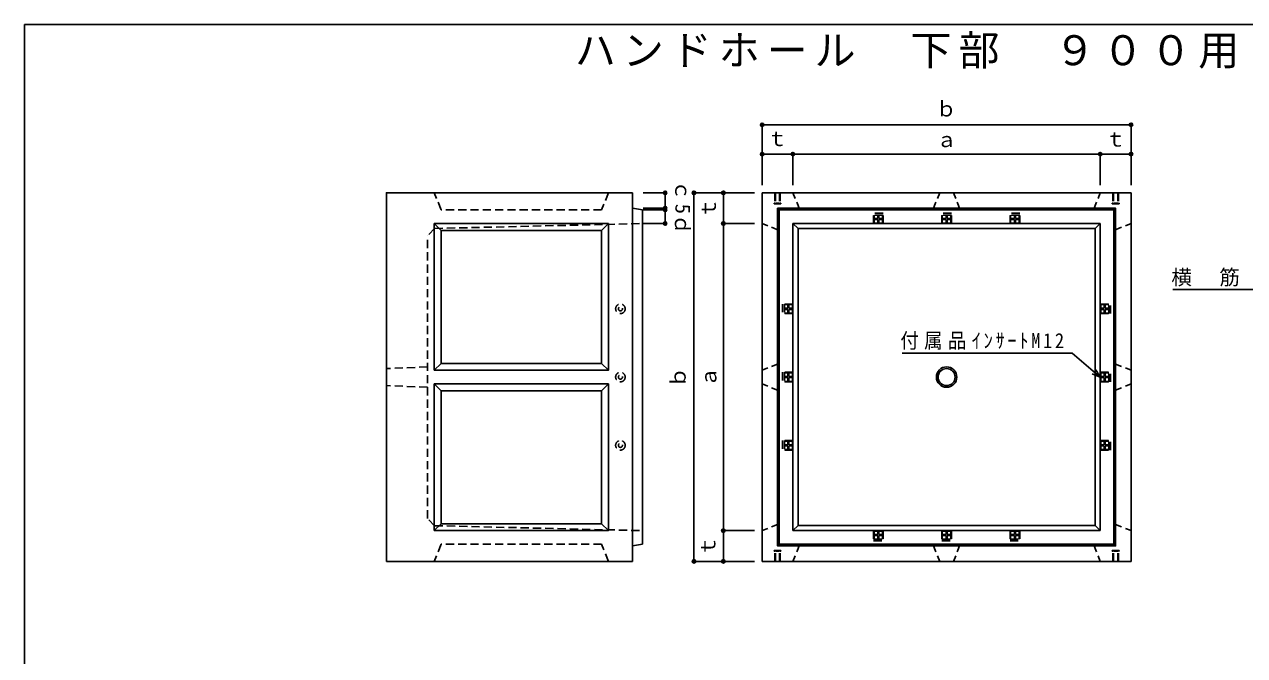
# Model space of a CAD drawing. Units: millimetres at full size, sheet at 1:20; details may follow other scales. Extents: x -2700 to 2700, y -1900 to 1800.
# Drawn here: x -2700 to 873, y -50 to 1800 of the extents above; entities that cross this region are included whole.
import ezdxf
from ezdxf.enums import TextEntityAlignment as Align

# ---------------------------------------------------------------- set-up
doc = ezdxf.new("R2010")
doc.units = ezdxf.units.MM
doc.header["$LTSCALE"] = 20
doc.header["$PDMODE"] = 32
doc.header["$PDSIZE"] = 10
doc.linetypes.add('DASHED1', pattern=[1.8, 1.2, -0.6])
for name, color, linetype in [('0-1', 7, 'DASHED1'), ('0-3', 7, 'Continuous'), ('F-0', 2, 'Continuous')]:
    doc.layers.add(name, color=color, linetype=linetype)
doc.styles.add('ＭＳ ゴシック', font='')
doc.styles.get('ＭＳ ゴシック').set_extended_font_data('MS Gothic')

msp = doc.modelspace()

# ---------------------------------------------------------------- linework, layer by layer
at = {"layer": '0-1'}
for p, q in [((-1480, 1256.32), (-1500, 1306.32)), ((-503, 1306.32), (-503, 1276.32)), ((-487, 1306.32), (-487, 1276.32)), ((-430, 1256.33), (-450, 1306.32)), ((-40, 1256.33), (-20, 1306.33)), ((40, 1256.33), (20, 1306.33)), ((430, 1256.33), (450, 1306.32)), ((487, 1306.33), (487, 1276.33)), ((503, 1306.33), (503, 1276.33)), ((-505, 1276.32), (-505, 1274.32)), ((-505, 1276.32), (-503, 1276.32)), ((-505, 1274.32), (-495, 1274.32)), ((-485, 1274.32), (-495, 1274.32)), ((-485, 1276.32), (-487, 1276.32)), ((-485, 1276.32), (-485, 1274.32)), ((485, 1276.33), (485, 1274.33)), ((485, 1276.33), (487, 1276.33)), ((485, 1274.33), (495, 1274.33)), ((505, 1274.33), (495, 1274.33)), ((505, 1276.33), (503, 1276.33)), ((505, 1276.33), (505, 1274.33)), ((-1499.04, 1201.82), (-890, 1216.32)), ((-490, 1196.32), (-540, 1216.32)), ((-186, 1246.32), (-214, 1246.32)), ((-214, 1216.32), (-214, 1246.32)), ((-186, 1241.32), (-214, 1241.32)), ((-186, 1217.82), (-214, 1217.82)), ((-201.5, 1228.07), (-212.5, 1228.07)), ((-212.5, 1217.82), (-212.5, 1228.07)), ((-201.5, 1231.07), (-201.5, 1241.32)), ((-201.5, 1217.82), (-201.5, 1228.07)), ((-198.5, 1231.07), (-198.5, 1241.32)), ((-187.5, 1231.07), (-198.5, 1231.07)), ((-198.5, 1217.82), (-198.5, 1228.07)), ((-187.5, 1231.07), (-187.5, 1241.32)), ((-186, 1216.32), (-186, 1246.32)), ((14, 1246.32), (-14, 1246.32)), ((-14, 1216.32), (-14, 1246.32)), ((14, 1241.32), (-14, 1241.32)), ((14, 1217.82), (-14, 1217.82)), ((-1.5, 1228.07), (-12.5, 1228.07)), ((-12.5, 1217.82), (-12.5, 1228.07)), ((-1.5, 1231.07), (-1.5, 1241.32)), ((-1.5, 1217.82), (-1.5, 1228.07)), ((1.5, 1231.07), (1.5, 1241.32)), ((12.5, 1231.07), (1.5, 1231.07)), ((1.5, 1217.82), (1.5, 1228.07)), ((12.5, 1231.07), (12.5, 1241.32)), ((14, 1216.32), (14, 1246.32)), ((214, 1246.32), (186, 1246.32)), ((186, 1216.32), (186, 1246.32)), ((214, 1241.32), (186, 1241.32)), ((214, 1217.82), (186, 1217.82)), ((198.5, 1228.07), (187.5, 1228.07)), ((187.5, 1217.82), (187.5, 1228.07)), ((198.5, 1231.07), (198.5, 1241.32)), ((198.5, 1217.82), (198.5, 1228.07)), ((201.5, 1231.07), (201.5, 1241.32)), ((212.5, 1231.07), (201.5, 1231.07)), ((201.5, 1217.82), (201.5, 1228.07)), ((212.5, 1231.07), (212.5, 1241.32)), ((214, 1216.32), (214, 1246.32)), ((490, 1196.32), (540, 1216.32)), ((-1499.04, 1201.82), (-1520, 1180.36)), ((-1520, 352.29), (-1520, 1180.36)), ((-480, 980.32), (-480, 952.32)), ((-450, 980.32), (-480, 980.32)), ((-475, 980.32), (-475, 952.32)), ((-464.75, 978.82), (-475, 978.82)), ((-464.75, 967.82), (-475, 967.82)), ((-464.75, 964.82), (-475, 964.82)), ((-464.75, 978.82), (-464.75, 967.82)), ((-451.5, 967.82), (-461.75, 967.82)), ((-451.5, 964.82), (-461.75, 964.82)), ((-461.75, 964.82), (-461.75, 953.82)), ((-451.5, 980.32), (-451.5, 952.32)), ((450, 980.32), (480, 980.32)), ((451.5, 952.32), (451.5, 980.32)), ((451.5, 978.82), (461.75, 978.82)), ((451.5, 967.82), (461.75, 967.82)), ((451.5, 964.82), (461.75, 964.82)), ((461.75, 967.82), (461.75, 978.82)), ((464.75, 967.82), (475, 967.82)), ((464.75, 964.82), (475, 964.82)), ((464.75, 953.82), (464.75, 964.82)), ((475, 952.32), (475, 980.32)), ((480, 952.32), (480, 980.32)), ((-450, 952.32), (-480, 952.32)), ((-451.5, 953.82), (-461.75, 953.82)), ((450, 952.32), (480, 952.32)), ((464.75, 953.82), (475, 953.82)), ((-1520, 796.32), (-1640, 791.32)), ((-490, 806.33), (-540, 786.33)), ((490, 806.33), (540, 786.33)), ((-480, 780.32), (-480, 752.32)), ((-450, 780.32), (-480, 780.32)), ((-450, 752.32), (-480, 752.32)), ((-475, 780.32), (-475, 752.32)), ((-464.75, 778.82), (-475, 778.82)), ((-464.75, 767.82), (-475, 767.82)), ((-464.75, 764.82), (-475, 764.82)), ((-464.75, 778.82), (-464.75, 767.82)), ((-451.5, 767.82), (-461.75, 767.82)), ((-451.5, 764.82), (-461.75, 764.82)), ((-461.75, 764.82), (-461.75, 753.82)), ((-451.5, 753.82), (-461.75, 753.82)), ((-451.5, 780.32), (-451.5, 752.32)), ((450, 780.32), (480, 780.32)), ((450, 752.32), (480, 752.32)), ((451.5, 752.32), (451.5, 780.32)), ((451.5, 778.82), (461.75, 778.82)), ((451.5, 767.82), (461.75, 767.82)), ((451.5, 764.82), (461.75, 764.82)), ((461.75, 767.82), (461.75, 778.82)), ((464.75, 767.82), (475, 767.82)), ((464.75, 764.82), (475, 764.82)), ((464.75, 753.82), (464.75, 764.82)), ((464.75, 753.82), (475, 753.82)), ((475, 752.32), (475, 780.32)), ((480, 752.32), (480, 780.32)), ((-1520, 736.32), (-1640, 741.32)), ((-490, 726.32), (-540, 746.32)), ((490, 726.32), (540, 746.32)), ((-480, 580.32), (-480, 552.32)), ((-450, 580.32), (-480, 580.32)), ((-475, 580.32), (-475, 552.32)), ((-464.75, 578.82), (-475, 578.82)), ((-464.75, 578.82), (-464.75, 567.82)), ((-451.5, 580.32), (-451.5, 552.32)), ((450, 580.32), (480, 580.32)), ((451.5, 552.32), (451.5, 580.32)), ((451.5, 578.82), (461.75, 578.82)), ((461.75, 567.82), (461.75, 578.82)), ((475, 552.32), (475, 580.32)), ((480, 552.32), (480, 580.32)), ((-450, 552.32), (-480, 552.32)), ((-464.75, 567.82), (-475, 567.82)), ((-464.75, 564.82), (-475, 564.82)), ((-451.5, 567.82), (-461.75, 567.82)), ((-451.5, 564.82), (-461.75, 564.82)), ((-461.75, 564.82), (-461.75, 553.82)), ((-451.5, 553.82), (-461.75, 553.82)), ((450, 552.32), (480, 552.32)), ((451.5, 567.82), (461.75, 567.82)), ((451.5, 564.82), (461.75, 564.82)), ((464.75, 567.82), (475, 567.82)), ((464.75, 564.82), (475, 564.82)), ((464.75, 553.82), (464.75, 564.82)), ((464.75, 553.82), (475, 553.82)), ((-1499.04, 330.83), (-1520, 352.29)), ((-1499.04, 330.83), (-890, 316.32)), ((-490, 336.32), (-540, 316.32)), ((490, 336.32), (540, 316.32)), ((-214, 316.32), (-214, 286.32)), ((-214, 314.82), (-186, 314.82)), ((-214, 291.32), (-186, 291.32)), ((-214, 286.32), (-186, 286.32)), ((-212.5, 301.57), (-212.5, 291.32)), ((-212.5, 301.57), (-201.5, 301.57)), ((-201.5, 314.82), (-201.5, 304.57)), ((-201.5, 301.57), (-201.5, 291.32)), ((-198.5, 314.82), (-198.5, 304.57)), ((-198.5, 304.57), (-187.5, 304.57)), ((-198.5, 301.57), (-198.5, 291.32)), ((-187.5, 314.82), (-187.5, 304.57)), ((-186, 316.32), (-186, 286.32)), ((-14, 316.32), (-14, 286.32)), ((-14, 314.82), (14, 314.82)), ((-14, 291.32), (14, 291.32)), ((-14, 286.32), (14, 286.32)), ((-12.5, 301.57), (-12.5, 291.32)), ((-12.5, 301.57), (-1.5, 301.57)), ((-1.5, 314.82), (-1.5, 304.57)), ((-1.5, 301.57), (-1.5, 291.32)), ((1.5, 314.82), (1.5, 304.57)), ((1.5, 304.57), (12.5, 304.57)), ((1.5, 301.57), (1.5, 291.32)), ((12.5, 314.82), (12.5, 304.57)), ((14, 316.32), (14, 286.32)), ((186, 316.32), (186, 286.32)), ((186, 314.82), (214, 314.82)), ((186, 291.32), (214, 291.32)), ((186, 286.32), (214, 286.32)), ((187.5, 301.57), (187.5, 291.32)), ((187.5, 301.57), (198.5, 301.57)), ((198.5, 314.82), (198.5, 304.57)), ((198.5, 301.57), (198.5, 291.32)), ((201.5, 314.82), (201.5, 304.57)), ((201.5, 304.57), (212.5, 304.57)), ((201.5, 301.57), (201.5, 291.32)), ((212.5, 314.82), (212.5, 304.57)), ((214, 316.32), (214, 286.32)), ((-1480, 276.33), (-1500, 226.33)), ((-505, 256.33), (-505, 258.33)), ((-505, 258.33), (-495, 258.33)), ((-505, 256.33), (-503, 256.33)), ((-503, 226.33), (-503, 256.33)), ((-485, 258.33), (-495, 258.33)), ((-487, 226.33), (-487, 256.33)), ((-485, 256.33), (-487, 256.33)), ((-485, 256.33), (-485, 258.33)), ((-430, 276.32), (-450, 226.32)), ((-40, 276.32), (-20, 226.32)), ((40, 276.32), (20, 226.32)), ((430, 276.32), (450, 226.32)), ((485, 256.33), (485, 258.33)), ((485, 258.33), (495, 258.33)), ((485, 256.33), (487, 256.33)), ((487, 226.33), (487, 256.33)), ((505, 258.33), (495, 258.33)), ((503, 226.33), (503, 256.33)), ((505, 256.33), (503, 256.33)), ((505, 256.33), (505, 258.33))]:
    msp.add_line(p, q, dxfattribs=at)
at = {"layer": '0-1', "linetype": 'Continuous'}
for p, q in [((-920, 1306.32), (-920, 226.33)), ((-540, 1306.33), (540, 1306.33)), ((-540, 226.32), (-540, 1306.32)), ((540, 1306.32), (540, 226.32)), ((-890, 1256.33), (-920, 1261.33)), ((-890, 1256.33), (-890, 276.33)), ((-495, 1261.33), (-490, 1256.33)), ((-490, 1256.33), (490, 1256.33)), ((-490, 276.32), (-490, 1256.32)), ((495, 1261.32), (490, 1256.32)), ((490, 1256.32), (490, 276.32)), ((-1480, 1196.33), (-1500, 1216.33)), ((-1500, 1216.33), (-1500, 786.33)), ((-990, 1216.33), (-1500, 1216.33)), ((-990, 1216.33), (-1010, 1196.33)), ((-450, 1216.33), (-435, 1201.33)), ((-450, 316.33), (-450, 1216.33)), ((-450, 1216.32), (450, 1216.32)), ((450, 1216.32), (435, 1201.33)), ((450, 1216.32), (450, 316.32)), ((-1480, 1196.33), (-1480, 806.33)), ((-1010, 1196.33), (-1480, 1196.33)), ((-1480, 806.33), (-1500, 786.33)), ((-990, 786.33), (-1010, 806.33)), ((-1480, 726.32), (-1500, 746.32)), ((-1500, 746.32), (-1500, 316.32)), ((-990, 746.32), (-1500, 746.32)), ((-1480, 726.32), (-1480, 336.32)), ((-1010, 726.32), (-1480, 726.32)), ((-990, 746.32), (-1010, 726.32)), ((-1480, 336.32), (-1500, 316.32)), ((-990, 316.32), (-1010, 336.32)), ((-450, 316.32), (-435, 331.32)), ((450, 316.32), (435, 331.32)), ((450, 316.32), (-450, 316.32)), ((-890, 276.33), (-920, 271.32)), ((-495, 271.32), (-490, 276.32)), ((490, 276.32), (-490, 276.32)), ((495, 271.32), (490, 276.32)), ((-920, 226.33), (-1640, 226.33)), ((540, 226.32), (-540, 226.32))]:
    msp.add_line(p, q, dxfattribs=at)
for points in [[(-920, 1306.32), (-1640, 1306.32), (-1640, 226.33)], [(-495, 1261.33), (495, 1261.33), (490, 1256.33)], [(-495, 271.32), (-495, 1261.32), (-490, 1256.32)], [(495, 1261.32), (495, 271.32), (490, 276.32)], [(-990, 1216.33), (-990, 786.33), (-1500, 786.33)], [(-450, 1216.32), (-435, 1201.33), (435, 1201.33)], [(450, 1216.32), (435, 1201.32), (435, 331.32)], [(-1010, 1196.33), (-1010, 806.33), (-1480, 806.33)], [(-450, 316.33), (-435, 331.32), (-435, 1201.33)], [(-990, 746.32), (-990, 316.32), (-1500, 316.32)], [(-1010, 726.32), (-1010, 336.32), (-1480, 336.32)], [(450, 316.32), (435, 331.32), (-435, 331.32)], [(495, 271.32), (-495, 271.32), (-490, 276.32)]]:
    msp.add_lwpolyline(points, dxfattribs=at)
at = {"layer": '0-1'}
for points in [[(-990, 1306.32), (-1010, 1256.32), (-1480, 1256.32)], [(-501, 1306.32), (-501, 1276.32), (-495, 1276.32)], [(-489, 1306.32), (-489, 1276.32), (-495, 1276.32)], [(489, 1306.33), (489, 1276.33), (495, 1276.33)], [(501, 1306.33), (501, 1276.33), (495, 1276.33)], [(-201.5, 1231.07), (-212.5, 1231.07), (-212.5, 1241.32)], [(-187.5, 1217.82), (-187.5, 1228.07), (-198.5, 1228.07)], [(-1.5, 1231.07), (-12.5, 1231.07), (-12.5, 1241.32)], [(12.5, 1217.82), (12.5, 1228.07), (1.5, 1228.07)], [(198.5, 1231.07), (187.5, 1231.07), (187.5, 1241.32)], [(212.5, 1217.82), (212.5, 1228.07), (201.5, 1228.07)], [(-464.75, 964.82), (-464.75, 953.82), (-475, 953.82)], [(-451.5, 978.82), (-461.75, 978.82), (-461.75, 967.82)], [(451.5, 953.82), (461.75, 953.82), (461.75, 964.82)], [(464.75, 967.82), (464.75, 978.82), (475, 978.82)], [(-464.75, 764.82), (-464.75, 753.82), (-475, 753.82)], [(-451.5, 778.82), (-461.75, 778.82), (-461.75, 767.82)], [(451.5, 753.82), (461.75, 753.82), (461.75, 764.82)], [(464.75, 767.82), (464.75, 778.82), (475, 778.82)], [(-451.5, 578.82), (-461.75, 578.82), (-461.75, 567.82)], [(464.75, 567.82), (464.75, 578.82), (475, 578.82)], [(-464.75, 564.82), (-464.75, 553.82), (-475, 553.82)], [(451.5, 553.82), (461.75, 553.82), (461.75, 564.82)], [(-212.5, 314.82), (-212.5, 304.57), (-201.5, 304.57)], [(-198.5, 301.57), (-187.5, 301.57), (-187.5, 291.32)], [(-12.5, 314.82), (-12.5, 304.57), (-1.5, 304.57)], [(1.5, 301.57), (12.5, 301.57), (12.5, 291.32)], [(187.5, 314.82), (187.5, 304.57), (198.5, 304.57)], [(201.5, 301.57), (212.5, 301.57), (212.5, 291.32)], [(-990, 226.33), (-1010, 276.33), (-1480, 276.33)], [(-501, 226.33), (-501, 256.33), (-495, 256.33)], [(-489, 226.33), (-489, 256.33), (-495, 256.33)], [(489, 226.33), (489, 256.33), (495, 256.33)], [(501, 226.33), (501, 256.33), (495, 256.33)]]:
    msp.add_lwpolyline(points, dxfattribs=at)
for centre, radius in [((-955, 966.32), 14), ((-955, 966.32), 6), ((-955, 766.32), 14), ((-955, 766.32), 6), ((-955, 566.32), 14), ((-955, 566.32), 6)]:
    msp.add_circle(centre, radius, dxfattribs=at)
at = {"layer": '0-1', "linetype": 'Continuous'}
for radius in [30, 25]:
    msp.add_circle((0, 766.32), radius, dxfattribs=at)
at = {"layer": '0-3'}
for p, q in [((-540, 1505.9), (540, 1505.9)), ((-540, 1505.9), (-540, 1328.49)), ((540, 1505.9), (540, 1328.49)), ((-540, 1419.88), (-450, 1419.88)), ((-540, 1419.88), (-540, 1328.49)), ((-450, 1419.88), (-450, 1328.49)), ((-450, 1419.88), (450, 1419.88)), ((450, 1419.88), (450, 1328.49)), ((450, 1419.88), (540, 1419.88)), ((540, 1419.88), (540, 1328.49)), ((-824.32, 1306.32), (-888.08, 1306.32)), ((-824.32, 1306.32), (-824.32, 1261.32)), ((-739.57, 226.32), (-739.57, 1306.32)), ((-739.57, 1306.32), (-562.16, 1306.32)), ((-653.56, 1216.32), (-653.56, 1306.32)), ((-653.56, 1306.32), (-562.16, 1306.32)), ((-824.32, 1261.32), (-888.08, 1261.32)), ((-824.32, 1256.32), (-888.08, 1256.32)), ((-824.32, 1261.32), (-824.32, 1256.32)), ((-824.32, 1256.32), (-824.32, 1216.32)), ((-824.32, 1216.32), (-888.08, 1216.32)), ((-653.56, 316.32), (-653.56, 1216.32)), ((-653.56, 1216.32), (-562.16, 1216.32)), ((662.24, 1022.97), (1495, 1022.97)), ((450, 766.32), (426.66, 776.05)), ((-653.56, 226.32), (-653.56, 316.32)), ((-653.56, 316.32), (-562.16, 316.32)), ((-739.57, 226.32), (-562.16, 226.32)), ((-653.56, 226.32), (-562.16, 226.32))]:
    msp.add_line(p, q, dxfattribs=at)
msp.add_lwpolyline([(-130.2, 836.67), (367.5, 836.67), (450, 766.32), (436.71, 787.83)], dxfattribs=at)
for p in [(-540, 1505.9), (540, 1505.9), (-540, 1419.88), (-450, 1419.88), (450, 1419.88), (540, 1419.88), (-824.32, 1306.32), (-739.57, 1306.32), (-653.56, 1306.32), (-824.32, 1261.32), (-824.32, 1256.32), (-824.32, 1216.32), (-653.56, 1216.32), (-653.56, 316.32), (-739.57, 226.32), (-653.56, 226.32)]:
    msp.add_point(p, dxfattribs=at)
at = {"layer": 'F-0'}
for q in [(-2700, -1900), (2700, 1800)]:
    msp.add_line((-2700, 1800), q, dxfattribs=at)

# ---------------------------------------------------------------- texts
at = {"layer": '0-3', "style": 'ＭＳ ゴシック'}
for s, p in [('ｂ', (-31.08, 1517.06)), ('ｔ', (-526.1, 1430.17)), ('ａ', (-29.98, 1427.09)), ('ｔ', (464.59, 1428.66))]:
    msp.add_text(s, height=43.99, dxfattribs=at).set_placement(p, align=Align.BOTTOM_LEFT)
for s, rotation, p in [('ｃ', 270, (-807.94, 1343.89)), ('5', 270, (-807.25, 1274.34)), ('ｔ', 90, (-662.34, 1230.91)), ('ｄ', 270, (-808.83, 1243.75)), ('ｂ', 90, (-750.73, 735.24)), ('ａ', 90, (-660.77, 736.35)), ('ｔ', 90, (-663.85, 240.23))]:
    msp.add_text(s, height=43.99, rotation=rotation, dxfattribs=at).set_placement(p, align=Align.BOTTOM_LEFT)
at = {"layer": '0-3', "color": 3, "insert": (-1088.42, 1670.08), "char_height": 87.98, "attachment_point": 7, "style": 'ＭＳ ゴシック'}
msp.add_mtext('\\T1.17;ハンドホール\u3000下部\u3000９００用Ｈ６００', dxfattribs=at)
at = {"layer": '0-3', "char_height": 43.99, "attachment_point": 7, "style": 'ＭＳ ゴシック'}
for s, insert in [('\\T1.17;横\u3000筋', (658.09, 1031.75)), ('\\T1.29;\\W0.9;付属品ｲﾝｻｰﾄM12', (-135.41, 846.35))]:
    msp.add_mtext(s, dxfattribs=dict(at, insert=insert))

doc.saveas('drawing.dxf')
